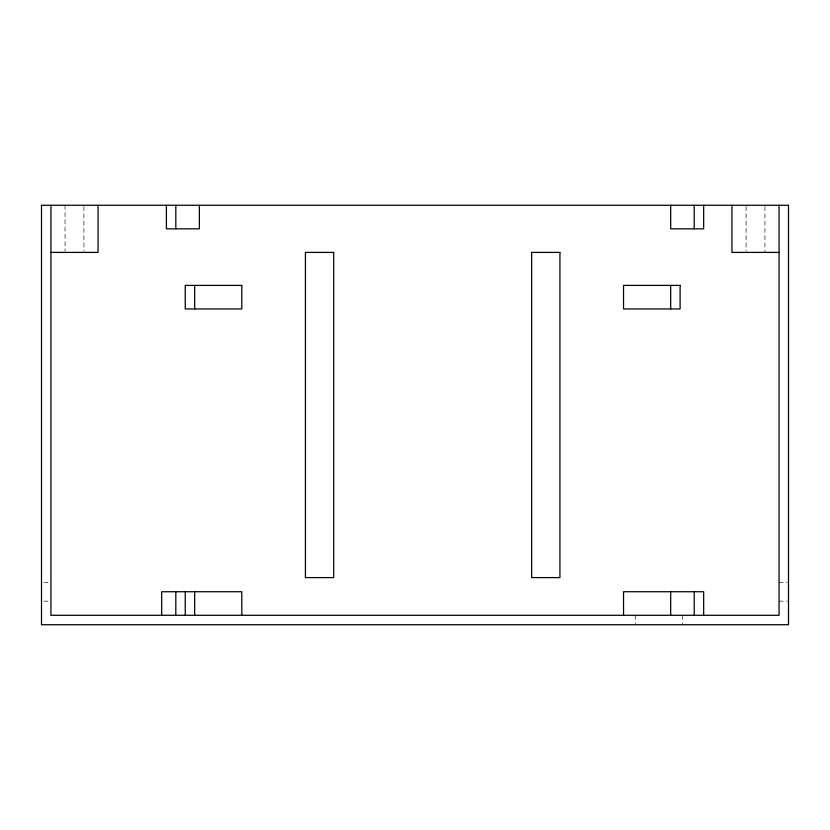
<?xml version="1.0" encoding="UTF-8"?>
<svg xmlns="http://www.w3.org/2000/svg" width="830" height="830" viewBox="0 0 830 830"><rect width="100%" height="100%" fill="white"/><g stroke="black" fill="none" stroke-linecap="round" stroke-linejoin="round"><path stroke-width="0.62" stroke-dasharray="4.15 3.11" d="M43.855 582.307L50.931 582.307M779.069 582.307L787.317 582.307M43.855 601.159L50.931 601.159M779.069 601.159L787.317 601.159M764.938 206.546L764.938 252.403M746.087 206.546L746.087 251.127M682.457 615.3L682.457 623.548M635.334 615.3L635.334 623.548M83.913 206.546L83.913 251.127M65.062 205.269L65.062 251.127"/><path stroke-width="1.25" d="M50.931 252.403L98.054 252.403L98.054 205.269M779.069 252.403L731.946 252.403L731.946 205.269M779.069 205.269L779.069 615.3L50.931 615.3L50.931 205.269M703.664 205.269L703.664 228.841L670.682 228.841L670.682 205.269M703.664 615.3L703.664 591.738L623.548 591.738L623.548 615.3M694.243 205.269L694.243 228.841M694.243 591.738L694.243 615.3M670.682 285.396L670.682 308.957M670.682 591.738L670.682 615.3M241.8 615.3L241.8 591.738L161.684 591.738L161.684 615.3M199.387 205.269L199.387 228.841L166.394 228.841L166.394 205.269M194.666 285.396L194.666 308.957M194.666 591.738L194.666 615.3M185.246 591.738L185.246 615.3M175.815 205.269L175.815 228.841M175.815 591.738L175.815 615.3M788.5 205.269L41.5 205.269L41.5 624.731L788.5 624.731L788.5 205.269M333.702 252.403L305.419 252.403L305.419 577.597L333.702 577.597L333.702 252.403M559.918 252.403L531.646 252.403L531.646 577.597L559.918 577.597L559.918 252.403M241.8 285.396L185.246 285.396L185.246 308.957L241.8 308.957L241.8 285.396M680.102 285.396L623.548 285.396L623.548 308.957L680.102 308.957L680.102 285.396"/></g></svg>
